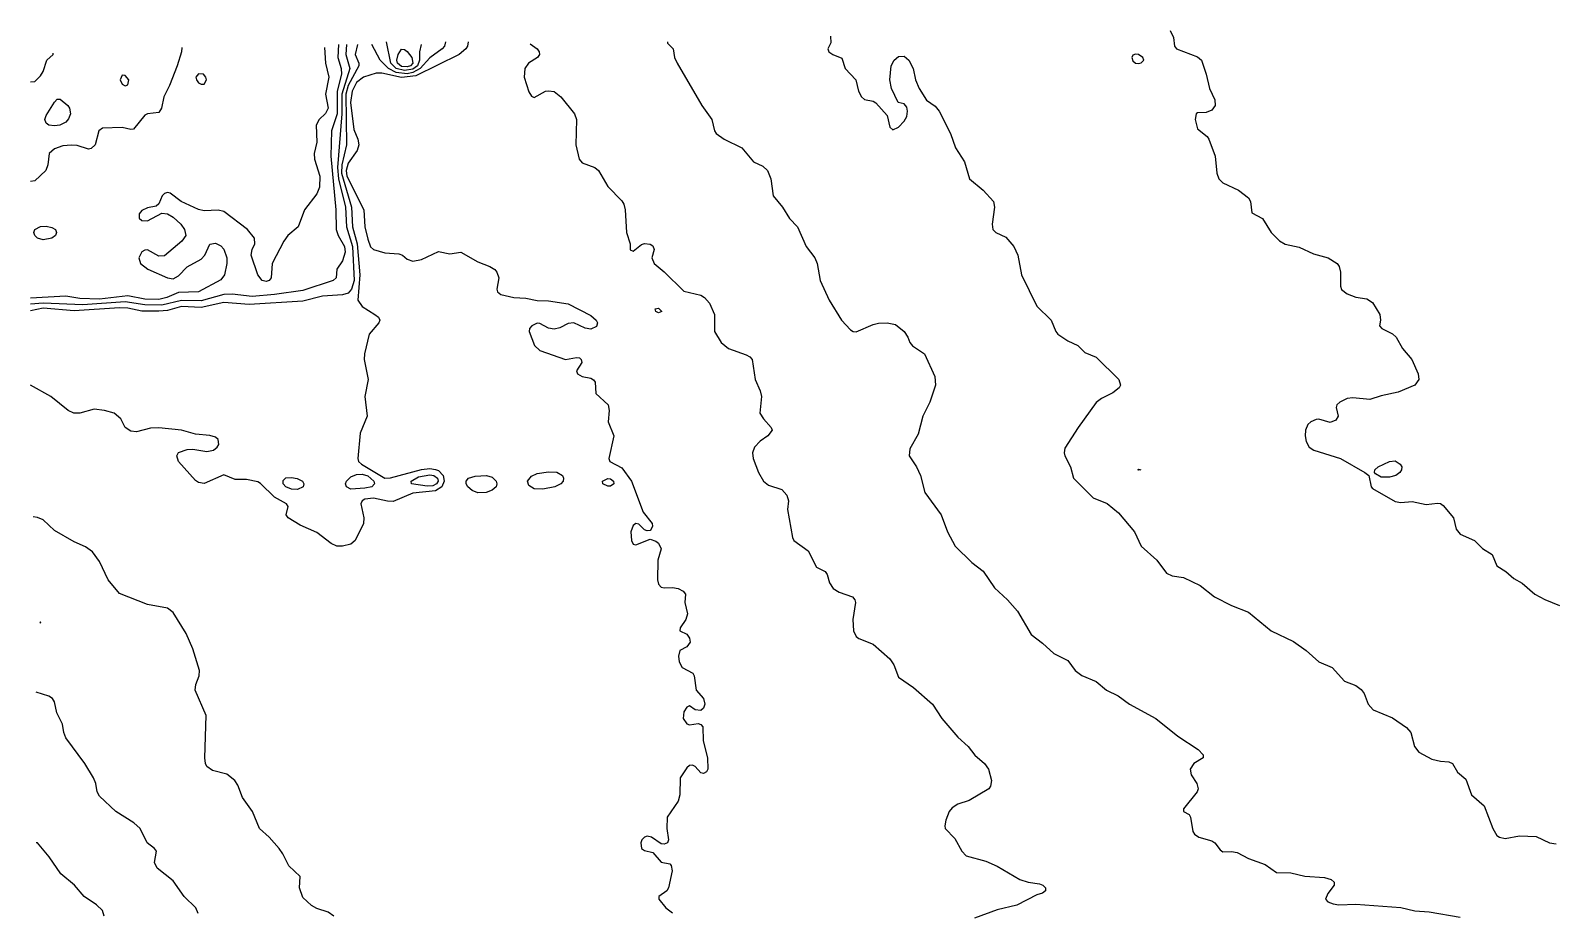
# Model space of a CAD drawing. Header units: inches. Extents: x 3308444 to 3309224, y 1376414 to 1377188.
# Drawn here: x 3308444.5 to 3308650.2, y 1377062.6 to 1377181.4 of the extents above; entities that cross this region are included whole.
import ezdxf

# ---------------------------------------------------------------- set-up
doc = ezdxf.new("R2010")
doc.units = ezdxf.units.IN
doc.header["$MEASUREMENT"] = 0

msp = doc.modelspace()

# ---------------------------------------------------------------- linework, layer by layer
for points, elevation in [([(3308552.41, 1377180.67), (3308552.42, 1377179.77), (3308552.04, 1377178.95), (3308552.17, 1377178.57), (3308552.72, 1377178.19), (3308553.94, 1377177.71), (3308554.38, 1377176.29), (3308555.8, 1377174.77), (3308556.15, 1377173.24), (3308556.59, 1377172.48), (3308556.99, 1377172.13), (3308558.13, 1377171.92), (3308558.51, 1377171.67), (3308560.03, 1377169.98), (3308560.41, 1377168.39), (3308560.79, 1377168.04), (3308561.56, 1377168.42), (3308562.32, 1377169.21), (3308562.67, 1377169.82), (3308562.79, 1377170.58), (3308562.7, 1377171.1), (3308562.32, 1377171.56), (3308561.51, 1377171.72), (3308560.62, 1377173.62), (3308560.4, 1377174.77), (3308560.56, 1377176.67), (3308560.98, 1377177.43), (3308561.56, 1377177.92), (3308562.32, 1377177.97), (3308562.96, 1377177.43), (3308563.56, 1377176.29), (3308563.85, 1377174.77), (3308564.34, 1377173.62), (3308565.36, 1377172.05), (3308566.51, 1377171.22), (3308567.07, 1377170.58), (3308568.6, 1377167.53), (3308569.27, 1377165.63), (3308570.45, 1377163.72), (3308571.15, 1377161.44), (3308572.98, 1377159.92), (3308574.38, 1377158.39), (3308574.53, 1377157.63), (3308574.19, 1377155.35), (3308574.27, 1377154.59), (3308574.68, 1377154.2), (3308576.03, 1377153.57), (3308577.14, 1377152.3), (3308577.65, 1377151.16), (3308578.17, 1377148.49), (3308580.21, 1377144.28), (3308582.16, 1377142.4), (3308582.78, 1377140.88), (3308583.06, 1377140.5), (3308584.4, 1377139.59), (3308585.77, 1377138.97), (3308586.69, 1377138.01), (3308588.21, 1377137.39), (3308591.27, 1377134.41), (3308591.51, 1377133.64), (3308591.35, 1377133.26), (3308590.49, 1377132.6), (3308588.97, 1377131.85), (3308588.21, 1377131.3), (3308585.81, 1377127.93), (3308584.02, 1377125.12), (3308583.9, 1377124.51), (3308583.99, 1377124.12), (3308584.78, 1377122.6), (3308585.18, 1377121.08), (3308587.83, 1377118.45), (3308589.73, 1377117.7), (3308591.26, 1377116.44), (3308593.4, 1377113.84), (3308594.31, 1377111.94), (3308596.43, 1377110.04), (3308597.73, 1377108.3), (3308598.49, 1377107.92), (3308600.01, 1377107.71), (3308602.26, 1377106.61), (3308604.2, 1377105.12), (3308606.49, 1377103.94), (3308608.77, 1377103.02), (3308611.82, 1377100.52), (3308614.86, 1377099.09), (3308616.58, 1377097.85), (3308618.26, 1377096.33), (3308620.07, 1377095.57), (3308621.72, 1377093.73), (3308623.24, 1377093.14), (3308624, 1377092.61), (3308624.38, 1377092.09), (3308624.93, 1377090.62), (3308625.6, 1377089.86), (3308628.19, 1377088.79), (3308630.09, 1377087.51), (3308630.68, 1377086.81), (3308631.17, 1377084.91), (3308631.78, 1377084.15), (3308633.52, 1377083.23), (3308634.66, 1377082.94), (3308635.8, 1377082.85), (3308636.29, 1377082.62), (3308636.99, 1377081.48), (3308638.09, 1377080.53), (3308638.88, 1377078.43), (3308640.57, 1377076.91), (3308641.74, 1377073.86), (3308642.28, 1377072.95), (3308642.66, 1377072.69), (3308643.42, 1377072.54), (3308645.32, 1377072.87), (3308647.61, 1377072.81), (3308649.4, 1377071.96), (3308650.27, 1377071.81)], 4477), ([(3308598.2, 1377181.43), (3308598.68, 1377180.48), (3308598.8, 1377179.33), (3308599.08, 1377178.95), (3308601.92, 1377177.89), (3308602.43, 1377177.43), (3308603.09, 1377175.53), (3308603.51, 1377173.62), (3308604.25, 1377172.1), (3308604.27, 1377171.34), (3308603.82, 1377170.68), (3308603.06, 1377170.39), (3308601.92, 1377170.35), (3308601.73, 1377170.2), (3308601.59, 1377169.44), (3308601.92, 1377168.19), (3308603.21, 1377167.15), (3308603.44, 1377166.77), (3308604.3, 1377164.49), (3308604.52, 1377162.2), (3308604.8, 1377161.44), (3308605.34, 1377160.91), (3308607.45, 1377159.92), (3308608.77, 1377158.87), (3308609.06, 1377158.39), (3308609.25, 1377156.87), (3308610.67, 1377156.08), (3308611.82, 1377154.2), (3308612.96, 1377153.07), (3308613.72, 1377152.65), (3308615.62, 1377152.25), (3308617.53, 1377151.34), (3308619.51, 1377150.78), (3308620.76, 1377150.02), (3308621.02, 1377149.64), (3308621.2, 1377148.87), (3308621.17, 1377146.97), (3308621.34, 1377146.52), (3308622.1, 1377145.95), (3308623.24, 1377145.51), (3308624.76, 1377145.25), (3308625.52, 1377144.75), (3308626.5, 1377143.16), (3308626.61, 1377142.4), (3308626.46, 1377141.64), (3308626.79, 1377141.26), (3308628.19, 1377140.55), (3308628.7, 1377140.12), (3308629.55, 1377138.59), (3308630.82, 1377137.07), (3308631.66, 1377135.17), (3308631.74, 1377134.41), (3308631.24, 1377133.64), (3308628.95, 1377132.7), (3308626.67, 1377132.21), (3308625.14, 1377131.69), (3308622.86, 1377131.93), (3308622.1, 1377131.82), (3308621.12, 1377131.36), (3308620.69, 1377130.98), (3308620.63, 1377130.6), (3308620.86, 1377129.46), (3308620.57, 1377128.91), (3308619.81, 1377128.59), (3308618.29, 1377129.06), (3308617.91, 1377129.02), (3308617.18, 1377128.69), (3308616.77, 1377128.31), (3308616.45, 1377127.55), (3308616.43, 1377126.79), (3308616.58, 1377126.03), (3308616.97, 1377125.27), (3308617.6, 1377124.89), (3308621.18, 1377123.74), (3308624.48, 1377121.84), (3308625, 1377121.46), (3308625.34, 1377119.94), (3308625.52, 1377119.69), (3308628.57, 1377117.94), (3308629.33, 1377117.82), (3308630.85, 1377117.93), (3308632.76, 1377117.54), (3308634.28, 1377117.71), (3308634.66, 1377117.67), (3308635.04, 1377117.43), (3308636.45, 1377115.75), (3308636.81, 1377114.23), (3308637.33, 1377113.55), (3308639.26, 1377112.7), (3308640.37, 1377111.62), (3308641.66, 1377110.8), (3308642.28, 1377109.28), (3308643.49, 1377108.51), (3308644.56, 1377107.55), (3308645.7, 1377106.96), (3308647.41, 1377105.47), (3308648.75, 1377104.73), (3308650.75, 1377103.94)], 4476), ([(3308486.03, 1377179.53), (3308485.93, 1377177.81), (3308486.36, 1377176.29), (3308486.41, 1377175.53), (3308485.84, 1377173.24), (3308485.82, 1377170.2), (3308485.08, 1377167.91), (3308484.99, 1377164.49), (3308485.66, 1377157.25), (3308485.7, 1377154.59), (3308485.97, 1377153.82), (3308486.85, 1377152.3), (3308486.93, 1377151.54), (3308486.55, 1377150.37), (3308485.8, 1377149.25), (3308485.7, 1377148.11), (3308485.31, 1377147.73), (3308481.22, 1377146.37), (3308477.41, 1377145.83), (3308474.36, 1377145.59), (3308471.7, 1377145.89), (3308470.55, 1377145.86), (3308467.51, 1377145), (3308464.84, 1377145.06), (3308462.18, 1377144.42), (3308459.89, 1377144.45), (3308457.23, 1377144.84), (3308451.52, 1377144.46), (3308446.19, 1377144.7), (3308444.47, 1377144.53)], 4483), ([(3308487.12, 1377179.53), (3308487.02, 1377178.19), (3308487.55, 1377176.29), (3308486.46, 1377172.86), (3308486.45, 1377170.2), (3308485.87, 1377162.96), (3308486.02, 1377161.44), (3308486.95, 1377157.63), (3308487.1, 1377154.97), (3308487.9, 1377152.3), (3308488.13, 1377147.73), (3308487.79, 1377146.59), (3308487.31, 1377146.03), (3308486.55, 1377145.81), (3308483.88, 1377145.64), (3308481.22, 1377144.97), (3308473.98, 1377144.49), (3308470.55, 1377144.78), (3308467.51, 1377144.08), (3308464.84, 1377144.21), (3308462.94, 1377143.71), (3308461.8, 1377143.59), (3308459.51, 1377143.61), (3308457.61, 1377144.01), (3308456.47, 1377144.06), (3308450.37, 1377143.66), (3308446.19, 1377143.99), (3308444.47, 1377143.66)], 4482), ([(3308488.58, 1377179.53), (3308488.29, 1377178.19), (3308488.75, 1377177.05), (3308488.77, 1377176.67), (3308487.33, 1377174), (3308487, 1377172.86), (3308487.1, 1377166.01), (3308486.47, 1377163.34), (3308486.44, 1377162.2), (3308487.77, 1377157.63), (3308487.93, 1377154.97), (3308488.56, 1377152.68), (3308488.92, 1377148.49), (3308488.65, 1377145.07), (3308489.21, 1377144.25), (3308490.92, 1377143.16), (3308491.41, 1377142.78), (3308491.62, 1377142.4), (3308491.47, 1377142.02), (3308490.14, 1377140.5), (3308489.51, 1377137.83), (3308489.49, 1377137.07), (3308490.04, 1377134.41), (3308489.56, 1377132.12), (3308489.87, 1377129.46), (3308488.96, 1377127.17), (3308488.62, 1377123.74), (3308488.73, 1377123.36), (3308489.14, 1377122.98), (3308492.26, 1377121.09), (3308493.02, 1377121.16), (3308497.21, 1377122.28), (3308498.35, 1377122.38), (3308499.11, 1377122.26), (3308499.49, 1377122.11), (3308500.12, 1377121.46), (3308500.28, 1377120.7), (3308499.97, 1377119.94), (3308499.11, 1377119.38), (3308496.07, 1377119.09), (3308493.4, 1377117.95), (3308492.64, 1377117.98), (3308490.74, 1377118.42), (3308489.59, 1377118.27), (3308489.21, 1377118.03), (3308489.04, 1377117.65), (3308489.44, 1377115.75), (3308489.41, 1377114.99), (3308488.27, 1377112.7), (3308487.69, 1377112.21), (3308486.55, 1377111.94), (3308485.79, 1377111.92), (3308485.02, 1377112.3), (3308483.12, 1377113.77), (3308480.84, 1377114.74), (3308479.22, 1377115.75), (3308478.96, 1377116.13), (3308479.22, 1377117.27), (3308478.99, 1377117.65), (3308477.41, 1377118.52), (3308475.5, 1377120.38), (3308475.12, 1377120.58), (3308473.6, 1377120.93), (3308472.08, 1377120.92), (3308470.55, 1377121.53), (3308467.89, 1377120.38), (3308467.13, 1377120.53), (3308466.75, 1377120.77), (3308464.43, 1377123.36), (3308464.21, 1377124.12), (3308464.46, 1377124.55), (3308465.61, 1377124.95), (3308466.37, 1377125), (3308468.27, 1377124.69), (3308469.16, 1377124.89), (3308469.67, 1377125.27), (3308469.89, 1377125.65), (3308469.79, 1377126.32), (3308469.41, 1377126.64), (3308468.65, 1377126.86), (3308466.75, 1377127.02), (3308464.84, 1377127.55), (3308461.8, 1377127.9), (3308460.66, 1377127.84), (3308458.75, 1377127.32), (3308457.99, 1377127.43), (3308457.24, 1377127.93), (3308456.64, 1377129.07), (3308455.75, 1377129.84), (3308454.44, 1377130.22), (3308453.04, 1377130.41), (3308451.14, 1377129.84), (3308450.31, 1377129.84), (3308449.54, 1377130.22), (3308447.22, 1377132.12), (3308444.47, 1377133.62)], 4481), ([(3308464.87, 1377179.14), (3308464.85, 1377178.57), (3308464.26, 1377176.67), (3308463.22, 1377174), (3308462.45, 1377172.48), (3308462.16, 1377170.96), (3308461.8, 1377170.37), (3308460.27, 1377170.2), (3308459.89, 1377170.02), (3308458.37, 1377168.15), (3308457.99, 1377168.07), (3308456.85, 1377168.34), (3308454.18, 1377168.26), (3308453.68, 1377167.91), (3308453.18, 1377166.01), (3308452.66, 1377165.51), (3308452.28, 1377165.46), (3308450.76, 1377165.93), (3308449.99, 1377165.97), (3308448.85, 1377165.87), (3308447.71, 1377165.48), (3308447.01, 1377164.87), (3308446.79, 1377163.34), (3308446.52, 1377162.58), (3308445.04, 1377161.17), (3308444.47, 1377161.09)], 4485), ([(3308484.13, 1377179.14), (3308484.29, 1377177.05), (3308484.71, 1377175.15), (3308484.28, 1377172.86), (3308484.62, 1377170.96), (3308484.26, 1377170.25), (3308483.41, 1377169.44), (3308483.03, 1377168.67), (3308483.08, 1377166.39), (3308482.75, 1377164.87), (3308482.79, 1377164.1), (3308483.52, 1377161.82), (3308483.47, 1377160.3), (3308483.12, 1377159.4), (3308481.45, 1377157.25), (3308480.57, 1377154.97), (3308479.2, 1377153.82), (3308478.67, 1377153.06), (3308477.08, 1377150.02), (3308476.93, 1377148.11), (3308476.69, 1377147.73), (3308476.27, 1377147.62), (3308475.74, 1377147.73), (3308475.13, 1377148.49), (3308474.22, 1377151.16), (3308474.36, 1377151.9), (3308474.73, 1377152.68), (3308474.71, 1377153.44), (3308473.73, 1377154.59), (3308470.55, 1377157.02), (3308469.79, 1377157.2), (3308467.89, 1377157.13), (3308467.13, 1377157.32), (3308464.79, 1377158.39), (3308463.32, 1377159.52), (3308462.94, 1377159.58), (3308462.56, 1377159.47), (3308462.25, 1377159.15), (3308461.8, 1377158.06), (3308461.42, 1377157.77), (3308460.27, 1377157.55), (3308459.51, 1377157.19), (3308459.13, 1377156.73), (3308459.13, 1377156.16), (3308459.51, 1377155.83), (3308460.27, 1377155.78), (3308462.18, 1377156.81), (3308462.94, 1377156.73), (3308463.7, 1377156.27), (3308464.74, 1377155.35), (3308465.24, 1377154.59), (3308465.43, 1377153.82), (3308464.9, 1377153.06), (3308462.56, 1377151.08), (3308461.8, 1377151.01), (3308460.27, 1377151.86), (3308459.89, 1377151.84), (3308459.51, 1377151.62), (3308459.09, 1377150.78), (3308459.33, 1377150.02), (3308460.32, 1377149.25), (3308462.94, 1377148.1), (3308463.7, 1377147.98), (3308464.46, 1377148.36), (3308465.61, 1377149.58), (3308467.51, 1377150.61), (3308467.97, 1377151.16), (3308468.65, 1377152.63), (3308469.41, 1377152.78), (3308470.17, 1377152.4), (3308470.55, 1377151.96), (3308470.98, 1377150.78), (3308470.97, 1377150.02), (3308470.65, 1377148.49), (3308470.17, 1377147.83), (3308467.13, 1377146.19), (3308464.46, 1377146.1), (3308462.88, 1377145.45), (3308461.8, 1377145.19), (3308459.89, 1377145.24), (3308457.61, 1377145.65), (3308453.8, 1377145.2), (3308451.14, 1377145.33), (3308449.23, 1377145.64), (3308444.47, 1377145.35)], 4484), ([(3308444.47, 1377174.53), (3308445.04, 1377174.54), (3308445.81, 1377175.3), (3308446.2, 1377175.91), (3308446.69, 1377177.43), (3308447.54, 1377178.19), (3308447.54, 1377178.38)], 4485), ([(3308503.51, 1377179.91), (3308503.42, 1377179.33), (3308503.2, 1377178.95), (3308502.31, 1377178.19), (3308496.45, 1377175.3), (3308494.54, 1377175.08), (3308491.88, 1377175.68), (3308491.12, 1377175.67), (3308489.39, 1377175.15), (3308488.45, 1377174.43), (3308487.85, 1377173.24), (3308487.65, 1377171.72), (3308488.07, 1377168.1), (3308488.63, 1377166.77), (3308488.77, 1377166.01), (3308488.55, 1377165.25), (3308487.31, 1377163.53), (3308487.05, 1377162.58), (3308487.15, 1377161.82), (3308489.45, 1377157.25), (3308489.58, 1377154.97), (3308489.97, 1377153.29), (3308490.35, 1377152.27), (3308490.74, 1377151.92), (3308492.26, 1377151.46), (3308494.16, 1377151.35), (3308494.64, 1377151.16), (3308495.3, 1377150.6), (3308496.07, 1377150.34), (3308497.21, 1377150.55), (3308499.49, 1377151.66), (3308501.02, 1377151.33), (3308502.54, 1377151.57), (3308504.82, 1377150.24), (3308506.44, 1377149.64), (3308507.11, 1377149.23), (3308507.39, 1377148.87), (3308507.63, 1377148.11), (3308507.37, 1377146.59), (3308507.49, 1377146.21), (3308507.91, 1377145.83), (3308509.69, 1377145.45), (3308511.3, 1377145.34), (3308512.82, 1377145.05), (3308514.34, 1377145.01), (3308517.01, 1377144.58), (3308520.05, 1377143.03), (3308520.8, 1377142.4), (3308520.97, 1377142.02), (3308520.82, 1377141.55), (3308520.05, 1377141.17), (3308519.29, 1377141.3), (3308517.77, 1377142.02), (3308517.01, 1377141.93), (3308515.87, 1377141.36), (3308515.1, 1377141.17), (3308514.34, 1377141.32), (3308513.2, 1377141.95), (3308512.82, 1377141.98), (3308512.11, 1377141.64), (3308511.8, 1377141.26), (3308511.75, 1377140.88), (3308512.48, 1377138.97), (3308513.2, 1377138.29), (3308516.63, 1377137.1), (3308518.15, 1377137.37), (3308518.53, 1377137.31), (3308518.78, 1377137.07), (3308518.86, 1377136.69), (3308518.11, 1377135.55), (3308518.26, 1377135.17), (3308518.91, 1377134.81), (3308520.05, 1377134.59), (3308520.43, 1377134.37), (3308520.64, 1377134.02), (3308520.72, 1377132.5), (3308522.4, 1377130.98), (3308522.55, 1377130.22), (3308522.38, 1377128.69), (3308523.18, 1377126.79), (3308522.49, 1377123.74), (3308522.63, 1377123.36), (3308524.24, 1377122.48), (3308525.56, 1377120.7), (3308527.12, 1377116.51), (3308528.34, 1377114.99), (3308528.38, 1377114.61), (3308528.22, 1377114.23), (3308528.05, 1377114.03), (3308527.67, 1377113.99), (3308527.29, 1377114.15), (3308526.53, 1377114.89), (3308526.15, 1377114.99), (3308525.76, 1377114.71), (3308525.48, 1377113.84), (3308525.53, 1377112.7), (3308525.76, 1377112.22), (3308526.15, 1377112.13), (3308528.05, 1377112.85), (3308528.81, 1377112.61), (3308529.19, 1377112.32), (3308529.56, 1377111.56), (3308529.09, 1377110.04), (3308529.05, 1377107.37), (3308529.19, 1377106.82), (3308529.57, 1377106.42), (3308529.95, 1377106.3), (3308531.1, 1377106.35), (3308531.86, 1377106.22), (3308532.53, 1377105.85), (3308532.82, 1377105.47), (3308532.76, 1377104.33), (3308533.09, 1377102.8), (3308532.87, 1377102.04), (3308532.13, 1377100.9), (3308532.05, 1377100.52), (3308533, 1377100.05), (3308533.38, 1377099.55), (3308533.46, 1377098.99), (3308533, 1377098.34), (3308532.07, 1377097.85), (3308531.87, 1377097.09), (3308531.96, 1377096.33), (3308532.38, 1377095.57), (3308533.81, 1377094.81), (3308534.01, 1377094.43), (3308534.25, 1377092.52), (3308535.28, 1377091.38), (3308535.45, 1377090.62), (3308535.28, 1377090.09), (3308534.9, 1377089.77), (3308534.14, 1377089.86), (3308533.38, 1377090.39), (3308533, 1377090.24), (3308532.62, 1377089.58), (3308532.54, 1377088.71), (3308533, 1377087.98), (3308533.38, 1377087.86), (3308534.52, 1377088.04), (3308534.9, 1377087.91), (3308535.18, 1377087.57), (3308535.23, 1377085.67), (3308535.78, 1377083.38), (3308535.85, 1377081.86), (3308535.66, 1377081.53), (3308535.28, 1377081.31), (3308534.9, 1377081.4), (3308534.14, 1377082.22), (3308533.76, 1377082.42), (3308533.38, 1377082.37), (3308533, 1377082.04), (3308532.12, 1377080.72), (3308532.08, 1377078.43), (3308531.86, 1377077.54), (3308530.37, 1377075.39), (3308530.3, 1377073.86), (3308530.53, 1377072.34), (3308530.39, 1377071.96), (3308529.95, 1377071.77), (3308529.57, 1377071.82), (3308528.26, 1377072.72), (3308527.67, 1377072.85), (3308527.29, 1377072.72), (3308526.93, 1377072.34), (3308526.82, 1377071.96), (3308526.91, 1377071.2), (3308527.29, 1377070.9), (3308528.43, 1377070.62), (3308529.57, 1377069.32), (3308530.71, 1377069.13), (3308530.91, 1377068.91), (3308531.02, 1377068.15), (3308530.52, 1377065.87), (3308530.3, 1377065.49), (3308529.22, 1377064.73), (3308529.23, 1377064.35), (3308530.16, 1377063.2), (3308531.1, 1377062.52)], 4480), ([(3308500.45, 1377179.91), (3308500.34, 1377179.33), (3308499.99, 1377178.95), (3308498.35, 1377177.75), (3308497.06, 1377176.29), (3308496.07, 1377175.75), (3308495.3, 1377175.61), (3308493.78, 1377175.77), (3308492.78, 1377176.29), (3308491.65, 1377177.43), (3308490.5, 1377179.53)], 4481), ([(3308497.16, 1377179.53), (3308496.94, 1377178.57), (3308496.96, 1377177.43), (3308496.67, 1377176.67), (3308496.07, 1377176.22), (3308494.92, 1377176.02), (3308493.79, 1377176.29), (3308493.08, 1377177.05), (3308492.51, 1377179.91)], 4482), ([(3308495.73, 1377176.67), (3308495.3, 1377176.54), (3308494.54, 1377176.59), (3308493.98, 1377177.05), (3308493.9, 1377177.43), (3308494.05, 1377178.19), (3308494.54, 1377178.91), (3308494.92, 1377178.87), (3308495.3, 1377178.58), (3308495.9, 1377177.81), (3308496.07, 1377177.05), (3308495.73, 1377176.67)], 4483), ([(3308511.87, 1377179.63), (3308512.82, 1377178.95), (3308513.1, 1377178.57), (3308513.14, 1377178.19), (3308512.86, 1377177.81), (3308511.66, 1377177.05), (3308511.17, 1377176.29), (3308511.09, 1377175.15), (3308511.68, 1377173.16), (3308512.06, 1377172.56), (3308512.44, 1377172.4), (3308513.96, 1377173.24), (3308514.34, 1377173.32), (3308515.1, 1377173.2), (3308516, 1377172.48), (3308517.85, 1377170.2), (3308518.12, 1377169.44), (3308518.02, 1377166.01), (3308518.48, 1377164.1), (3308518.91, 1377163.6), (3308520.59, 1377162.96), (3308521.11, 1377162.58), (3308522.34, 1377160.42), (3308524.24, 1377158.48), (3308524.52, 1377158.01), (3308524.69, 1377157.25), (3308524.88, 1377154.2), (3308525.35, 1377152.68), (3308525.38, 1377151.86), (3308525.76, 1377151.69), (3308526.91, 1377152.6), (3308527.29, 1377152.71), (3308528.05, 1377152.65), (3308528.43, 1377152.4), (3308528.59, 1377151.92), (3308528.3, 1377150.78), (3308528.6, 1377150.02), (3308529.95, 1377148.91), (3308532.62, 1377146.32), (3308534.9, 1377145.76), (3308535.39, 1377145.45), (3308536.08, 1377144.69), (3308536.74, 1377143.16), (3308536.73, 1377140.88), (3308537.66, 1377139.36), (3308538.65, 1377138.59), (3308541, 1377137.73), (3308541.51, 1377137.45), (3308541.83, 1377137.07), (3308542.22, 1377134.41), (3308542.89, 1377132.88), (3308543.08, 1377132.12), (3308542.88, 1377129.84), (3308543.36, 1377129.07), (3308544.41, 1377127.93), (3308544.51, 1377127.55), (3308543.96, 1377126.79), (3308542.9, 1377126.08), (3308542.14, 1377125.28), (3308541.87, 1377124.51), (3308541.95, 1377123.74), (3308542.68, 1377121.84), (3308543.36, 1377120.7), (3308544.04, 1377120.14), (3308545.82, 1377119.56), (3308546.52, 1377118.79), (3308546.73, 1377118.03), (3308546.61, 1377116.89), (3308547.27, 1377113.08), (3308547.45, 1377112.7), (3308549.37, 1377111.29), (3308550.51, 1377109.1), (3308551.69, 1377108.51), (3308551.96, 1377108.13), (3308552.24, 1377106.99), (3308552.74, 1377106.23), (3308553.56, 1377105.71), (3308555.34, 1377105.09), (3308555.69, 1377104.71), (3308555.76, 1377104.33), (3308555.4, 1377102.04), (3308555.51, 1377100.52), (3308555.84, 1377099.76), (3308556.23, 1377099.47), (3308558.13, 1377098.74), (3308560.41, 1377096.75), (3308560.93, 1377095.95), (3308561.56, 1377094.27), (3308563.59, 1377092.9), (3308566.17, 1377090.62), (3308567.41, 1377088.71), (3308569.55, 1377086.17), (3308570.98, 1377084.91), (3308571.86, 1377083.76), (3308573.15, 1377082.62), (3308573.71, 1377081.86), (3308574.09, 1377080.34), (3308573.98, 1377079.58), (3308573.74, 1377079.21), (3308571.08, 1377077.64), (3308569.55, 1377077.16), (3308568.79, 1377076.67), (3308568.39, 1377076.15), (3308567.96, 1377075.01), (3308567.8, 1377074.25), (3308567.88, 1377073.86), (3308569.17, 1377072.54), (3308570.12, 1377070.82), (3308570.69, 1377070.2), (3308573.36, 1377069.48), (3308574.88, 1377068.79), (3308577.93, 1377066.99), (3308579.07, 1377066.62), (3308580.59, 1377066.41), (3308581.04, 1377066.25), (3308581.41, 1377065.87), (3308581.38, 1377065.49), (3308580.97, 1377065.17), (3308580.21, 1377064.93), (3308577.55, 1377063.56), (3308574.88, 1377062.89), (3308571.84, 1377061.78)], 4479), ([(3308530.42, 1377179.91), (3308530.42, 1377179.72), (3308531.16, 1377178.95), (3308531.37, 1377177.81), (3308531.7, 1377177.05), (3308535.05, 1377171.34), (3308536.4, 1377169.44), (3308536.76, 1377167.91), (3308536.98, 1377167.53), (3308538.04, 1377166.77), (3308540.41, 1377165.63), (3308541.99, 1377163.72), (3308543.28, 1377163.16), (3308543.89, 1377162.58), (3308544.34, 1377161.44), (3308544.68, 1377159.15), (3308545.93, 1377157.63), (3308546.88, 1377156.11), (3308547.93, 1377154.97), (3308549.1, 1377152.3), (3308550.27, 1377150.78), (3308550.59, 1377150.02), (3308551, 1377147.73), (3308552.23, 1377145.07), (3308553.87, 1377142.4), (3308555.08, 1377141.1), (3308555.46, 1377140.85), (3308555.84, 1377140.81), (3308558.13, 1377141.79), (3308558.89, 1377141.98), (3308560.03, 1377142.02), (3308561.18, 1377141.82), (3308562.34, 1377140.88), (3308562.84, 1377140.12), (3308563.08, 1377139.4), (3308563.46, 1377138.95), (3308565.09, 1377137.83), (3308566.45, 1377134.79), (3308566.58, 1377133.64), (3308565.79, 1377131.36), (3308564.85, 1377129.46), (3308564.22, 1377127.02), (3308563.08, 1377125.04), (3308562.99, 1377124.12), (3308564.01, 1377122.6), (3308564.53, 1377121.46), (3308565.13, 1377119.18), (3308567.31, 1377116.13), (3308568.19, 1377113.84), (3308569.2, 1377111.94), (3308571.46, 1377109.72), (3308572.98, 1377108.58), (3308574.5, 1377106.32), (3308576.27, 1377104.71), (3308577.61, 1377103.18), (3308579.45, 1377100.04), (3308580.97, 1377098.87), (3308582.5, 1377097.44), (3308584.4, 1377096.52), (3308585.41, 1377095.19), (3308586.31, 1377094.49), (3308588.21, 1377093.67), (3308589.63, 1377092.52), (3308591.22, 1377091.76), (3308592.75, 1377090.62), (3308596.29, 1377088.71), (3308599.25, 1377086.31), (3308602.01, 1377084.53), (3308602.68, 1377083.8), (3308602.65, 1377083.38), (3308601.41, 1377082.62), (3308600.89, 1377081.86), (3308601.06, 1377081.1), (3308601.79, 1377079.96), (3308601.97, 1377079.2), (3308601.87, 1377078.81), (3308600.01, 1377076.53), (3308600.01, 1377076.15), (3308600.77, 1377075.77), (3308600.96, 1377075.39), (3308601.28, 1377073.48), (3308601.48, 1377073.1), (3308602.09, 1377072.72), (3308603.82, 1377072.23), (3308604.23, 1377071.96), (3308604.96, 1377071.01), (3308605.34, 1377070.73), (3308606.49, 1377070.78), (3308607.25, 1377070.64), (3308608.77, 1377069.84), (3308611.05, 1377069.02), (3308612.58, 1377067.96), (3308614.48, 1377067.88), (3308616.39, 1377067.46), (3308619.05, 1377067.25), (3308619.93, 1377067.01), (3308620.33, 1377066.63), (3308620.33, 1377066.25), (3308619.47, 1377065.11), (3308619.18, 1377064.35), (3308619.5, 1377063.97), (3308620.19, 1377063.7), (3308620.95, 1377063.59), (3308623.24, 1377063.68), (3308629.33, 1377063.23), (3308631.24, 1377062.79), (3308633.14, 1377062.66), (3308637.33, 1377061.91)], 4478), ([(3308593.92, 1377176.99), (3308594.3, 1377177.09), (3308594.64, 1377177.43), (3308594.54, 1377177.81), (3308593.92, 1377178.19), (3308593.54, 1377178.26), (3308593.16, 1377178.1), (3308593.04, 1377177.81), (3308593.16, 1377177.36), (3308593.54, 1377177.04), (3308593.92, 1377176.99)], 4476), ([(3308457.23, 1377173.98), (3308457.61, 1377174.11), (3308457.73, 1377174.77), (3308457.23, 1377175.35), (3308456.85, 1377175.39), (3308456.57, 1377174.77), (3308456.85, 1377174.18), (3308457.23, 1377173.98)], 4485), ([(3308467.89, 1377174.22), (3308468.2, 1377174.77), (3308468.11, 1377175.15), (3308467.82, 1377175.53), (3308467.13, 1377175.61), (3308466.78, 1377175.15), (3308466.87, 1377174.77), (3308467.15, 1377174.39), (3308467.51, 1377174.21), (3308467.89, 1377174.22)], 4484), ([(3308448.44, 1377168.67), (3308447.71, 1377168.58), (3308446.95, 1377168.68), (3308446.57, 1377168.95), (3308446.42, 1377169.44), (3308446.57, 1377169.96), (3308447.71, 1377171.76), (3308448.09, 1377172.16), (3308448.47, 1377172.19), (3308449.5, 1377171.34), (3308449.73, 1377170.96), (3308449.85, 1377170.2), (3308449.61, 1377169.51), (3308449.23, 1377169.06), (3308448.44, 1377168.67)], 4486), ([(3308447.37, 1377153.44), (3308446.19, 1377153.24), (3308445.42, 1377153.43), (3308445.04, 1377153.82), (3308444.93, 1377154.2), (3308445.05, 1377154.59), (3308445.81, 1377155.03), (3308446.57, 1377155.07), (3308447.33, 1377154.9), (3308447.85, 1377154.59), (3308447.98, 1377154.2), (3308447.83, 1377153.82), (3308447.37, 1377153.44)], 4485), ([(3308529.62, 1377143.54), (3308529.19, 1377143.4), (3308528.81, 1377143.54), (3308528.76, 1377143.92), (3308529.19, 1377144.01), (3308529.62, 1377143.54)], 4480), ([(3308628.64, 1377121.46), (3308627.81, 1377121.22), (3308626.67, 1377121.22), (3308625.9, 1377121.69), (3308625.79, 1377121.84), (3308625.84, 1377122.22), (3308626.27, 1377122.6), (3308627.81, 1377123.34), (3308628.57, 1377123.41), (3308629.25, 1377122.98), (3308629.45, 1377122.6), (3308629.44, 1377122.22), (3308629.21, 1377121.84), (3308628.64, 1377121.46)], 4476), ([(3308480.47, 1377119.56), (3308479.69, 1377119.62), (3308478.93, 1377119.94), (3308478.57, 1377120.32), (3308478.55, 1377120.8), (3308478.93, 1377121.13), (3308479.69, 1377121.2), (3308480.45, 1377121.06), (3308481.16, 1377120.7), (3308481.36, 1377120.32), (3308481.25, 1377119.94), (3308480.47, 1377119.56)], 4482), ([(3308490.54, 1377119.94), (3308489.59, 1377119.74), (3308487.69, 1377119.63), (3308487.09, 1377119.94), (3308486.96, 1377120.32), (3308487.08, 1377120.7), (3308487.69, 1377121.28), (3308488.45, 1377121.59), (3308489.21, 1377121.64), (3308489.97, 1377121.4), (3308490.77, 1377120.7), (3308490.87, 1377120.32), (3308490.54, 1377119.94)], 4482), ([(3308499.26, 1377120.32), (3308498.73, 1377120.05), (3308497.97, 1377120.03), (3308495.88, 1377120.32), (3308495.81, 1377120.7), (3308496.83, 1377121.26), (3308498.35, 1377121.56), (3308498.87, 1377121.46), (3308499.36, 1377121.08), (3308499.45, 1377120.7), (3308499.26, 1377120.32)], 4482), ([(3308505.96, 1377119.18), (3308504.82, 1377119.13), (3308504.06, 1377119.42), (3308503.47, 1377119.94), (3308503.25, 1377120.32), (3308503.24, 1377120.7), (3308503.55, 1377121.08), (3308504.44, 1377121.36), (3308505.97, 1377121.44), (3308506.73, 1377121.22), (3308507.29, 1377120.7), (3308507.38, 1377120.32), (3308507.27, 1377119.94), (3308506.73, 1377119.46), (3308505.96, 1377119.18)], 4481), ([(3308515.2, 1377119.94), (3308513.58, 1377119.6), (3308512.44, 1377119.67), (3308511.68, 1377120.12), (3308511.51, 1377120.7), (3308512.06, 1377121.36), (3308512.82, 1377121.71), (3308514.34, 1377121.97), (3308515.48, 1377121.89), (3308516.22, 1377121.46), (3308516.39, 1377121.08), (3308516.32, 1377120.7), (3308516.01, 1377120.32), (3308515.2, 1377119.94)], 4481), ([(3308523.17, 1377120.32), (3308522.72, 1377120.02), (3308522.34, 1377120), (3308521.67, 1377120.32), (3308521.64, 1377120.7), (3308522.34, 1377121.05), (3308522.72, 1377120.99), (3308523.14, 1377120.7), (3308523.17, 1377120.32)], 4481), ([(3308594.27, 1377122.22), (3308593.92, 1377122.17), (3308593.84, 1377122.22), (3308593.92, 1377122.31), (3308594.27, 1377122.22)], 4477), ([(3308485.4, 1377062.08), (3308484.64, 1377062.61), (3308483.12, 1377063.07), (3308482.36, 1377063.48), (3308481.22, 1377064.59), (3308480.75, 1377065.87), (3308480.84, 1377067.39), (3308479.31, 1377068.83), (3308478.53, 1377070.44), (3308478, 1377071.2), (3308476.65, 1377072.7), (3308475.35, 1377073.86), (3308474.41, 1377076.15), (3308473.08, 1377078.05), (3308472.46, 1377079.7), (3308472.06, 1377080.34), (3308470.94, 1377081.22), (3308469.03, 1377081.7), (3308468.25, 1377082.24), (3308468.06, 1377082.62), (3308467.98, 1377083.38), (3308468.15, 1377089.1), (3308466.69, 1377092.52), (3308466.76, 1377093.28), (3308467.22, 1377094.43), (3308467.28, 1377095.19), (3308466.37, 1377098.08), (3308465.47, 1377100.14), (3308463.7, 1377102.99), (3308462.94, 1377103.55), (3308460.27, 1377104.08), (3308456.47, 1377105.56), (3308454.93, 1377107.37), (3308453.8, 1377109.86), (3308452.83, 1377111.18), (3308451.9, 1377111.84), (3308450.37, 1377112.52), (3308447.71, 1377114.05), (3308446.19, 1377115.46), (3308445.42, 1377115.81), (3308444.85, 1377115.89)], 4480), ([(3308445.81, 1377101.58), (3308445.85, 1377101.66), (3308445.81, 1377101.74), (3308445.74, 1377101.66), (3308445.81, 1377101.58)], 4479), ([(3308467.08, 1377062.44), (3308466.76, 1377063.2), (3308465.21, 1377064.73), (3308463.7, 1377066.82), (3308461.54, 1377068.53), (3308461.19, 1377069.3), (3308461.45, 1377070.82), (3308461.22, 1377071.2), (3308460.19, 1377071.96), (3308459.27, 1377073.86), (3308458.41, 1377074.63), (3308455.99, 1377076.15), (3308453.8, 1377078.23), (3308453.48, 1377078.81), (3308453.27, 1377079.96), (3308452.95, 1377080.72), (3308451.79, 1377082.62), (3308449.23, 1377086.08), (3308448.95, 1377086.81), (3308448.78, 1377087.95), (3308448.04, 1377089.48), (3308447.71, 1377090.94), (3308447.46, 1377091.38), (3308446.95, 1377091.71), (3308445.23, 1377092.25)], 4479), ([(3308454.42, 1377062.06), (3308454.17, 1377062.82), (3308453.38, 1377063.58), (3308451.7, 1377064.73), (3308450.4, 1377066.25), (3308448.56, 1377067.77), (3308447.01, 1377070.06), (3308445.42, 1377071.94), (3308445.23, 1377071.94)], 4478)]:
    msp.add_lwpolyline(points, dxfattribs=dict(elevation=elevation))

doc.saveas('drawing.dxf')
